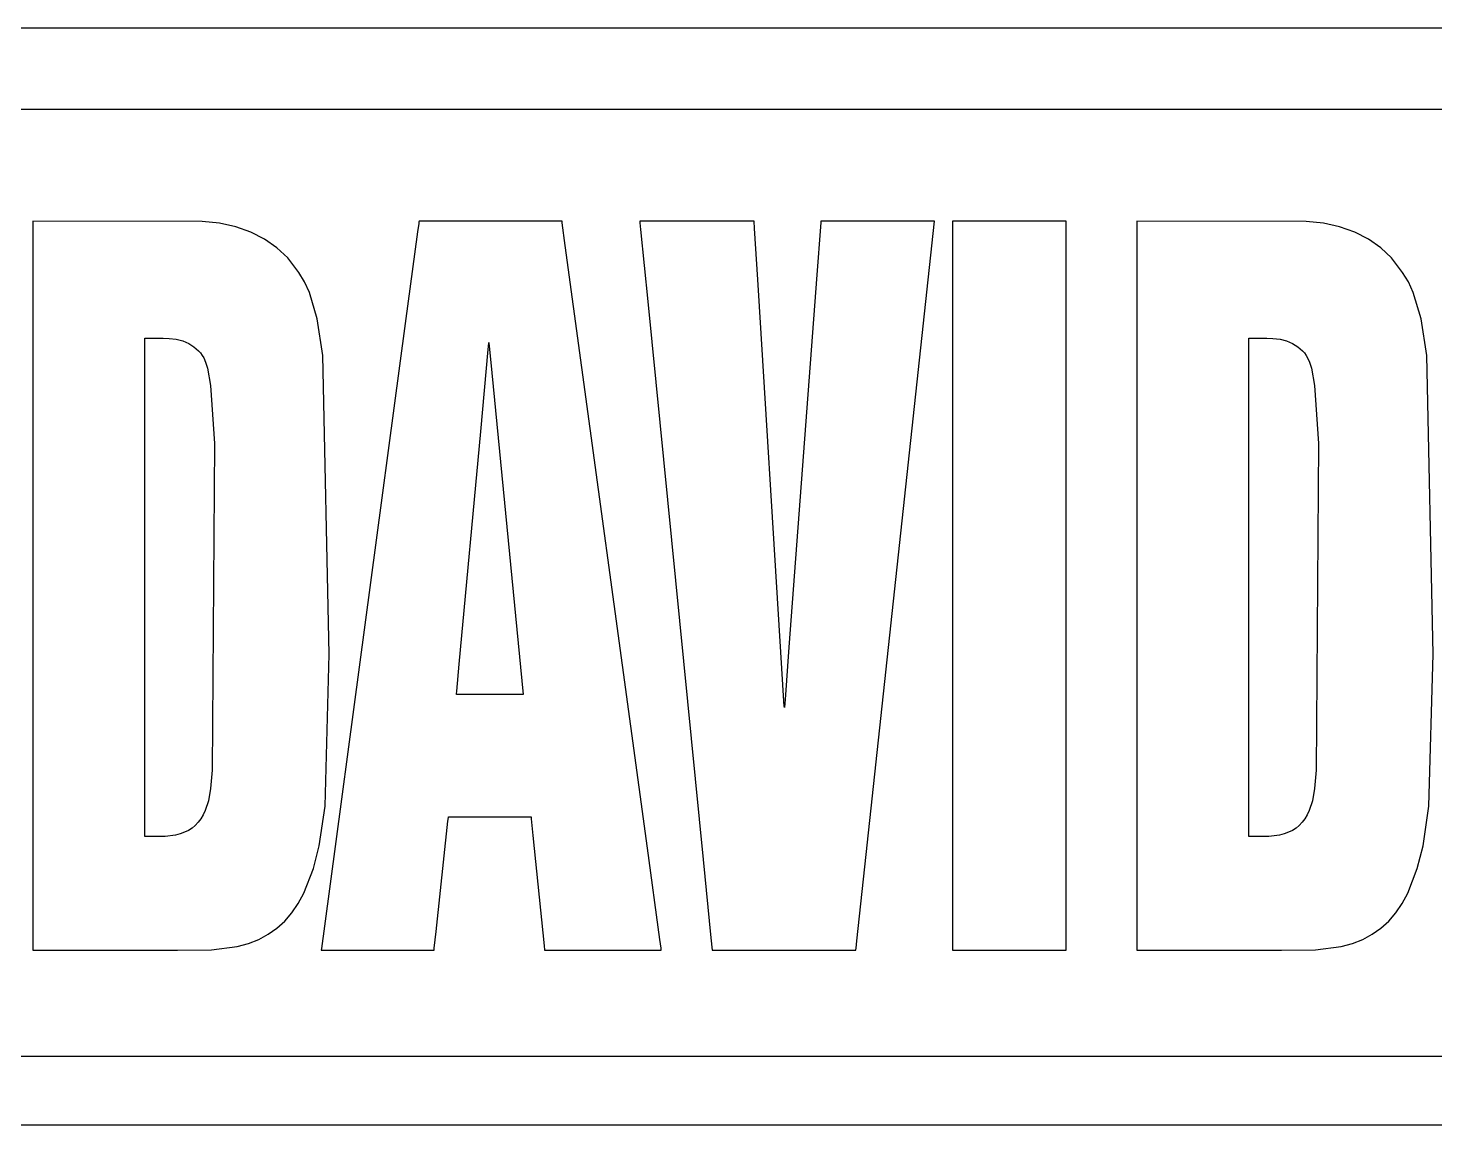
# Model space of a CAD drawing. Extents: x -12.8 to 12.7, y -1.7 to 5.4.
# Drawn here: x -0.45 to 2.197, y 0.864 to 2.928 of the extents above; entities that cross this region are included whole.
import ezdxf

# ---------------------------------------------------------------- set-up
doc = ezdxf.new("R2010")
doc.units = 0

msp = doc.modelspace()

# ---------------------------------------------------------------- linework, layer by layer
at = {"layer": 'Layer 1', "color": 7, "linetype": 'CONTINUOUS'}
for p, q in [((3.066698, 2.927567), (-4.171403, 2.927567)), ((-3.05286, 2.775193), (3.938948, 2.775193)), ((-0.441378, 2.563992), (-0.441378, 2.563992)), ((-0.441378, 2.563992), (-0.441378, 2.563992)), ((-0.441378, 2.563992), (-0.441378, 2.563991)), ((-0.123045, 2.56365), (-0.441378, 2.563992)), ((-0.441378, 2.563991), (-0.441378, 2.563988)), ((-0.441378, 2.563988), (-0.441378, 2.563973)), ((-0.441378, 2.563973), (-0.441378, 2.563912)), ((-0.441378, 2.563912), (-0.441378, 2.563669)), ((-0.441378, 2.563669), (-0.441378, 2.561087)), ((-0.441378, 2.561087), (-0.441378, 2.548515)), ((-0.441378, 2.548515), (-0.441378, 2.413334)), ((-0.090496, 2.560365), (-0.123045, 2.56365)), ((-0.059839, 2.553687), (-0.090496, 2.560365)), ((-0.031366, 2.543724), (-0.059839, 2.553687)), ((-0.005367, 2.530586), (-0.031366, 2.543724)), ((0.282551, 2.543903), (0.259463, 2.371689)), ((0.284737, 2.560208), (0.282551, 2.543903)), ((0.285188, 2.56357), (0.284737, 2.560208)), ((0.28523, 2.563888), (0.285188, 2.56357)), ((0.285241, 2.563967), (0.28523, 2.563888)), ((0.285243, 2.563986), (0.285241, 2.563967)), ((0.285244, 2.563991), (0.285243, 2.563986)), ((0.285246, 2.563992), (0.285244, 2.563992)), ((0.285244, 2.563992), (0.285244, 2.563992)), ((0.285244, 2.563992), (0.285244, 2.563992)), ((0.285244, 2.563992), (0.285244, 2.563992)), ((0.285244, 2.563992), (0.285244, 2.563992)), ((0.285244, 2.563992), (0.285244, 2.563991)), ((0.285281, 2.563992), (0.285246, 2.563992)), ((0.285834, 2.563992), (0.285281, 2.563992)), ((0.29417, 2.563992), (0.285834, 2.563992)), ((0.516616, 2.563992), (0.29417, 2.563992)), ((0.550401, 2.563992), (0.516616, 2.563992)), ((0.5536, 2.563992), (0.550401, 2.563992)), ((0.55426, 2.563992), (0.5536, 2.563992)), ((0.554322, 2.563992), (0.55426, 2.563992)), ((0.554338, 2.563992), (0.554322, 2.563992)), ((0.554341, 2.563992), (0.554338, 2.563992)), ((0.554342, 2.563992), (0.554341, 2.563992)), ((0.554343, 2.563992), (0.554342, 2.563992)), ((0.554342, 2.563992), (0.554342, 2.563992)), ((0.554343, 2.563991), (0.554343, 2.563992)), ((0.554343, 2.563992), (0.554343, 2.563992)), ((0.554343, 2.563992), (0.554343, 2.563992)), ((0.554344, 2.563981), (0.554343, 2.563991)), ((0.554368, 2.563803), (0.554344, 2.563981)), ((0.554752, 2.560985), (0.554368, 2.563803)), ((0.560541, 2.518494), (0.554752, 2.560985)), ((0.700782, 2.563992), (0.700776, 2.563992)), ((0.700776, 2.563992), (0.700776, 2.563992)), ((0.700776, 2.563992), (0.700776, 2.563992)), ((0.700776, 2.563992), (0.700776, 2.563992)), ((0.700776, 2.563992), (0.700776, 2.563992)), ((0.700776, 2.563992), (0.700776, 2.563992)), ((0.700776, 2.563992), (0.700776, 2.563992)), ((0.700776, 2.563992), (0.700776, 2.563991)), ((0.700776, 2.563991), (0.700776, 2.563988)), ((0.700776, 2.563988), (0.700778, 2.563973)), ((0.700778, 2.563973), (0.700784, 2.563912)), ((0.700814, 2.563992), (0.700782, 2.563992)), ((0.700784, 2.563912), (0.700808, 2.563668)), ((0.700808, 2.563668), (0.701064, 2.561085)), ((0.700953, 2.563992), (0.700814, 2.563992)), ((0.70153, 2.563992), (0.700953, 2.563992)), ((0.701064, 2.561085), (0.702311, 2.54851)), ((0.842749, 2.563992), (0.70153, 2.563992)), ((0.702311, 2.54851), (0.715719, 2.41332)), ((0.909397, 2.563992), (0.842749, 2.563992)), ((0.915339, 2.563992), (0.909397, 2.563992)), ((0.915894, 2.563992), (0.915339, 2.563992)), ((0.916022, 2.563992), (0.915894, 2.563992)), ((0.916048, 2.563992), (0.916022, 2.563992)), ((0.91605, 2.563992), (0.916048, 2.563992)), ((0.916051, 2.563992), (0.91605, 2.563992)), ((0.916051, 2.563989), (0.916051, 2.563992)), ((0.916051, 2.563992), (0.916051, 2.563992)), ((0.916051, 2.563992), (0.916051, 2.563992)), ((0.916051, 2.563992), (0.916051, 2.563992)), ((0.916051, 2.563992), (0.916051, 2.563992)), ((0.916051, 2.563992), (0.916051, 2.563992)), ((0.916051, 2.563992), (0.916051, 2.563992)), ((0.916908, 2.550196), (0.916051, 2.563989)), ((0.92286, 2.454318), (0.916908, 2.550196)), ((1.040854, 2.55366), (1.034076, 2.46346)), ((1.041484, 2.562051), (1.040854, 2.55366)), ((1.041614, 2.563775), (1.041484, 2.562051)), ((1.041626, 2.563938), (1.041614, 2.563775)), ((1.041629, 2.563979), (1.041626, 2.563938)), ((1.04163, 2.563989), (1.041629, 2.563979)), ((1.041631, 2.563992), (1.04163, 2.563992)), ((1.04163, 2.563992), (1.04163, 2.563992)), ((1.04163, 2.563992), (1.04163, 2.563992)), ((1.04163, 2.563992), (1.04163, 2.563992)), ((1.04163, 2.563992), (1.04163, 2.563992)), ((1.04163, 2.563992), (1.04163, 2.563992)), ((1.04163, 2.563992), (1.04163, 2.563991)), ((1.04163, 2.563991), (1.04163, 2.563989)), ((1.041649, 2.563992), (1.041631, 2.563992)), ((1.045255, 2.563992), (1.041649, 2.563992)), ((1.068242, 2.563992), (1.045255, 2.563992)), ((1.231947, 2.563992), (1.068242, 2.563992)), ((1.124337, 1.349109), (1.255429, 2.563992)), ((1.253017, 2.563992), (1.231947, 2.563992)), ((1.254976, 2.563992), (1.253017, 2.563992)), ((1.255379, 2.563992), (1.254976, 2.563992)), ((1.255417, 2.563992), (1.255379, 2.563992)), ((1.255426, 2.563992), (1.255417, 2.563992)), ((1.255428, 2.563992), (1.255426, 2.563992)), ((1.255429, 2.563992), (1.255428, 2.563992)), ((1.255429, 2.563992), (1.255429, 2.563992)), ((1.255429, 2.563992), (1.255429, 2.563992)), ((1.255429, 2.563992), (1.255429, 2.563992)), ((1.289584, 2.563992), (1.289583, 2.563992)), ((1.289583, 2.563992), (1.289583, 2.563992)), ((1.289583, 2.563992), (1.289583, 2.563992)), ((1.289583, 2.563992), (1.289583, 2.563992)), ((1.289583, 2.563992), (1.289583, 2.563992)), ((1.289583, 2.563992), (1.289583, 2.563992)), ((1.289583, 2.563992), (1.289583, 2.563991)), ((1.289583, 2.563991), (1.289583, 2.563986)), ((1.289583, 2.563986), (1.289583, 2.563966)), ((1.289583, 2.563966), (1.289583, 2.563886)), ((1.289583, 2.563886), (1.289583, 2.563036)), ((1.289583, 2.563036), (1.289583, 2.558844)), ((1.289583, 2.558844), (1.289583, 2.540987)), ((1.289892, 2.563992), (1.289584, 2.563992)), ((1.296043, 2.563992), (1.289892, 2.563992)), ((1.472198, 2.563992), (1.296043, 2.563992)), ((1.499784, 2.563992), (1.472198, 2.563992)), ((1.502568, 2.563992), (1.499784, 2.563992)), ((1.503221, 2.563992), (1.502568, 2.563992)), ((1.503354, 2.563992), (1.503221, 2.563992)), ((1.503366, 2.563992), (1.503354, 2.563992)), ((1.503369, 2.563992), (1.503366, 2.563992)), ((1.50337, 2.563992), (1.503369, 2.563992)), ((1.50337, 2.563992), (1.50337, 2.563992)), ((1.50337, 2.563992), (1.50337, 2.563992)), ((1.50337, 2.563992), (1.50337, 2.563992)), ((1.50337, 2.563992), (1.50337, 2.563992)), ((1.50337, 1.392331), (1.50337, 2.563992)), ((1.636327, 2.563992), (1.636327, 2.563992)), ((1.636327, 2.563992), (1.636327, 2.563992)), ((1.636327, 2.563992), (1.636327, 2.563991)), ((1.954669, 2.56365), (1.636327, 2.563992)), ((1.636327, 2.563991), (1.636327, 2.563988)), ((1.636327, 2.563988), (1.636327, 2.563973)), ((1.636327, 2.563973), (1.636327, 2.563912)), ((1.636327, 2.563912), (1.636327, 2.563669)), ((1.636327, 2.563669), (1.636327, 2.561087)), ((1.636327, 2.561087), (1.636327, 2.548515)), ((1.636327, 2.548515), (1.636327, 2.413334)), ((1.987221, 2.560365), (1.954669, 2.56365)), ((2.017879, 2.553687), (1.987221, 2.560365)), ((2.046353, 2.543724), (2.017879, 2.553687)), ((2.072352, 2.530586), (2.046353, 2.543724)), ((0.017865, 2.514382), (-0.005367, 2.530586)), ((0.715025, 1.384606), (0.560541, 2.518494)), ((1.289583, 2.540987), (1.289583, 2.363987)), ((2.095584, 2.514382), (2.072352, 2.530586)), ((0.038041, 2.49522), (0.017865, 2.514382)), ((0.058771, 2.467986), (0.038041, 2.49522)), ((2.115758, 2.49522), (2.095584, 2.514382)), ((2.136488, 2.467986), (2.115758, 2.49522)), ((0.06949, 2.449986), (0.058771, 2.467986)), ((1.034076, 2.46346), (0.981424, 1.762736)), ((2.147208, 2.449986), (2.136488, 2.467986)), ((0.078821, 2.430019), (0.06949, 2.449986)), ((0.966372, 1.753453), (0.92286, 2.454318)), ((2.156539, 2.430019), (2.147208, 2.449986)), ((-0.441378, 2.413334), (-0.441378, 1.363038)), ((0.093687, 2.380362), (0.078821, 2.430019)), ((0.715719, 2.41332), (0.819883, 1.363024)), ((1.636327, 2.413334), (1.636327, 1.363038)), ((2.171405, 2.380362), (2.156539, 2.430019)), ((0.104109, 2.311381), (0.093687, 2.380362)), ((0.259463, 2.371689), (0.10745, 1.237801)), ((1.289583, 2.363987), (1.289583, 1.233756)), ((2.181827, 2.311381), (2.171405, 2.380362)), ((-0.230587, 2.343948), (-0.230587, 2.343949)), ((-0.230587, 2.343949), (-0.230587, 2.343949)), ((-0.230587, 2.343949), (-0.230587, 2.343949)), ((-0.230587, 2.343949), (-0.230587, 2.343949)), ((-0.230587, 2.343949), (-0.230587, 2.343949)), ((-0.230587, 2.343949), (-0.230587, 2.343949)), ((-0.230587, 2.343949), (-0.230586, 2.343949)), ((-0.230587, 2.343946), (-0.230587, 2.343948)), ((-0.230587, 2.343864), (-0.230587, 2.343946)), ((-0.230587, 2.328049), (-0.230587, 2.343864)), ((-0.230586, 2.343949), (-0.230586, 2.343949)), ((-0.230586, 2.343949), (-0.230584, 2.343949)), ((-0.230584, 2.343949), (-0.230577, 2.343949)), ((-0.230577, 2.343949), (-0.230504, 2.343949)), ((-0.230504, 2.343949), (-0.230148, 2.343949)), ((-0.230148, 2.343949), (-0.226317, 2.343949)), ((-0.226317, 2.343949), (-0.196554, 2.343949)), ((-0.196554, 2.343949), (-0.185267, 2.343761)), ((-0.185267, 2.343761), (-0.171912, 2.342109)), ((-0.171912, 2.342109), (-0.159525, 2.338841)), ((-0.159525, 2.338841), (-0.148266, 2.334066)), ((-0.148266, 2.334066), (-0.138292, 2.327893)), ((0.415624, 2.323014), (0.416721, 2.334868)), ((0.416721, 2.334868), (0.416794, 2.335658)), ((0.416794, 2.335658), (0.416799, 2.335711)), ((0.416799, 2.335716), (0.416799, 2.335717)), ((0.416799, 2.335717), (0.416799, 2.335717)), ((0.416799, 2.335717), (0.416799, 2.335717)), ((0.416799, 2.335717), (0.416799, 2.335717)), ((0.416799, 2.335717), (0.416799, 2.335717)), ((0.416799, 2.335717), (0.416799, 2.335716)), ((0.416799, 2.335711), (0.416799, 2.335716)), ((0.416799, 2.335716), (0.416799, 2.335716)), ((0.416799, 2.335716), (0.416799, 2.335716)), ((0.416799, 2.335716), (0.416799, 2.335715)), ((0.416799, 2.335715), (0.4168, 2.335709)), ((0.4168, 2.335709), (0.416802, 2.335688)), ((0.416802, 2.335688), (0.416825, 2.335456)), ((0.416825, 2.335456), (0.416936, 2.334309)), ((0.416936, 2.334309), (0.417414, 2.329383)), ((1.847134, 2.343948), (1.847134, 2.343949)), ((1.847134, 2.343949), (1.847134, 2.343949)), ((1.847134, 2.343949), (1.847134, 2.343949)), ((1.847134, 2.343949), (1.847134, 2.343949)), ((1.847134, 2.343949), (1.847134, 2.343949)), ((1.847134, 2.343949), (1.847134, 2.343949)), ((1.847134, 2.343949), (1.847134, 2.343949)), ((1.847134, 2.343949), (1.847134, 2.343949)), ((1.847134, 2.343949), (1.847136, 2.343949)), ((1.847134, 2.343946), (1.847134, 2.343948)), ((1.847134, 2.343864), (1.847134, 2.343946)), ((1.847134, 2.328049), (1.847134, 2.343864)), ((1.847136, 2.343949), (1.847143, 2.343949)), ((1.847143, 2.343949), (1.847216, 2.343949)), ((1.847216, 2.343949), (1.847573, 2.343949)), ((1.847573, 2.343949), (1.851403, 2.343949)), ((1.851403, 2.343949), (1.881163, 2.343949)), ((1.881163, 2.343949), (1.89245, 2.343761)), ((1.89245, 2.343761), (1.905806, 2.342109)), ((1.905806, 2.342109), (1.918193, 2.338841)), ((1.918193, 2.338841), (1.929452, 2.334066)), ((1.929452, 2.334066), (1.939425, 2.327893)), ((-0.230587, 2.227224), (-0.230587, 2.328049)), ((-0.138292, 2.327893), (-0.129762, 2.320432)), ((-0.129762, 2.320432), (-0.126089, 2.316252)), ((-0.126089, 2.316252), (-0.122836, 2.311791)), ((-0.122836, 2.311791), (-0.120024, 2.307063)), ((-0.120024, 2.307063), (-0.116373, 2.298726)), ((0.116191, 1.749574), (0.104109, 2.311381)), ((0.401342, 2.168718), (0.415624, 2.323014)), ((0.417414, 2.329383), (0.422325, 2.278805)), ((1.847134, 2.227224), (1.847134, 2.328049)), ((1.939425, 2.327893), (1.947953, 2.320432)), ((1.947953, 2.320432), (1.951625, 2.316252)), ((1.951625, 2.316252), (1.954877, 2.311791)), ((1.954877, 2.311791), (1.957689, 2.307063)), ((1.957689, 2.307063), (1.96134, 2.298726)), ((2.193907, 1.749574), (2.181827, 2.311381)), ((-0.116373, 2.298726), (-0.113043, 2.287395)), ((-0.113043, 2.287395), (-0.107399, 2.255078)), ((0.422325, 2.278805), (0.481091, 1.673524)), ((1.96134, 2.298726), (1.964671, 2.287395)), ((1.964671, 2.287395), (1.970316, 2.255078)), ((-0.107399, 2.255078), (-0.099799, 2.14584)), ((1.970316, 2.255078), (1.977917, 2.14584)), ((-0.230587, 1.509177), (-0.230587, 2.227224)), ((1.847134, 1.509177), (1.847134, 2.227224)), ((-0.099799, 2.14584), (-0.104187, 1.531036)), ((0.360776, 1.730441), (0.401342, 2.168718)), ((1.977917, 2.14584), (1.973531, 1.531036)), ((0.108299, 1.463449), (0.116191, 1.749574)), ((0.972132, 1.660679), (0.966372, 1.753453)), ((0.981424, 1.762736), (0.974031, 1.664355)), ((2.186013, 1.463449), (2.193907, 1.749574)), ((0.356094, 1.679859), (0.360776, 1.730441)), ((0.355508, 1.673525), (0.355509, 1.673531)), ((0.355508, 1.673524), (0.355508, 1.673525)), ((0.355509, 1.673524), (0.355508, 1.673524)), ((0.355508, 1.673524), (0.355508, 1.673524)), ((0.355508, 1.673524), (0.355508, 1.673524)), ((0.355508, 1.673524), (0.355508, 1.673524)), ((0.355508, 1.673524), (0.355508, 1.673524)), ((0.355508, 1.673524), (0.355508, 1.673524)), ((0.355508, 1.673524), (0.355508, 1.673524)), ((0.355508, 1.673524), (0.355508, 1.673524)), ((0.355508, 1.673524), (0.355508, 1.673524)), ((0.355509, 1.673531), (0.355511, 1.673553)), ((0.355519, 1.673524), (0.355509, 1.673524)), ((0.355511, 1.673553), (0.355532, 1.673785)), ((0.355669, 1.673524), (0.355519, 1.673524)), ((0.355532, 1.673785), (0.355638, 1.674932)), ((0.355638, 1.674932), (0.356094, 1.679859)), ((0.357918, 1.673524), (0.355669, 1.673524)), ((0.387182, 1.673524), (0.357918, 1.673524)), ((0.470299, 1.673524), (0.387182, 1.673524)), ((0.47989, 1.673524), (0.470299, 1.673524)), ((0.480824, 1.673524), (0.47989, 1.673524)), ((0.481041, 1.673524), (0.480824, 1.673524)), ((0.481085, 1.673524), (0.481041, 1.673524)), ((0.481089, 1.673524), (0.481085, 1.673524)), ((0.48109, 1.673524), (0.481089, 1.673524)), ((0.481091, 1.673524), (0.48109, 1.673524)), ((0.48109, 1.673524), (0.48109, 1.673524)), ((0.481091, 1.673524), (0.481091, 1.673524)), ((0.481091, 1.673524), (0.481091, 1.673524)), ((0.481091, 1.673524), (0.481091, 1.673524)), ((0.972702, 1.651485), (0.972132, 1.660679)), ((0.972836, 1.649336), (0.972702, 1.651485)), ((0.972863, 1.648901), (0.972836, 1.649336)), ((0.972865, 1.64886), (0.972863, 1.648901)), ((0.972866, 1.64885), (0.972865, 1.64886)), ((0.972872, 1.648929), (0.972866, 1.648849)), ((0.972866, 1.648847), (0.972866, 1.64885)), ((0.972866, 1.648849), (0.972866, 1.648847)), ((0.972866, 1.648847), (0.972866, 1.648847)), ((0.972866, 1.648847), (0.972866, 1.648846)), ((0.972866, 1.648846), (0.972866, 1.648847)), ((0.972866, 1.648847), (0.972866, 1.648847)), ((0.972866, 1.648846), (0.972866, 1.648846)), ((0.972866, 1.648846), (0.972866, 1.648846)), ((0.974031, 1.664355), (0.972872, 1.648929)), ((-0.230587, 1.416758), (-0.230587, 1.509177)), ((-0.104187, 1.531036), (-0.107428, 1.496366)), ((1.847134, 1.416758), (1.847134, 1.509177)), ((1.973531, 1.531036), (1.97029, 1.496366)), ((-0.107428, 1.496366), (-0.111116, 1.473536)), ((1.97029, 1.496366), (1.9666, 1.473536)), ((-0.111116, 1.473536), (-0.117224, 1.454995)), ((0.097392, 1.388913), (0.108299, 1.463449)), ((1.9666, 1.473536), (1.960494, 1.454995)), ((2.17511, 1.388913), (2.186013, 1.463449)), ((-0.130275, 1.433059), (-0.135766, 1.427261)), ((-0.125372, 1.439606), (-0.130275, 1.433059)), ((-0.12103, 1.446913), (-0.125372, 1.439606)), ((-0.117224, 1.454995), (-0.12103, 1.446913)), ((0.317419, 1.227477), (0.339666, 1.434875)), ((0.339666, 1.434875), (0.340434, 1.442032)), ((0.340434, 1.442032), (0.340557, 1.443176)), ((0.340557, 1.443176), (0.340559, 1.443196)), ((0.340559, 1.443196), (0.340559, 1.443197)), ((0.340559, 1.443197), (0.340559, 1.443197)), ((0.340559, 1.443197), (0.340559, 1.443197)), ((0.340559, 1.443197), (0.340559, 1.443197)), ((0.340559, 1.443197), (0.340559, 1.443197)), ((0.340559, 1.443197), (0.340559, 1.443197)), ((0.340559, 1.443197), (0.34056, 1.443197)), ((0.34056, 1.443197), (0.340562, 1.443197)), ((0.340562, 1.443197), (0.340571, 1.443197)), ((0.340571, 1.443197), (0.340607, 1.443197)), ((0.340607, 1.443197), (0.340988, 1.443197)), ((0.340988, 1.443197), (0.342837, 1.443197)), ((0.342837, 1.443197), (0.362358, 1.443197)), ((0.362358, 1.443197), (0.496031, 1.443197)), ((0.496031, 1.443197), (0.496031, 1.443197)), ((0.496031, 1.443197), (0.496032, 1.443197)), ((0.496032, 1.443197), (0.496032, 1.443197)), ((0.496032, 1.443197), (0.496032, 1.443196)), ((0.496032, 1.443196), (0.496032, 1.443192)), ((0.496032, 1.443192), (0.496033, 1.443178)), ((0.496033, 1.443178), (0.496039, 1.44312)), ((0.496039, 1.44312), (0.496102, 1.442505)), ((0.496102, 1.442505), (0.496404, 1.439522)), ((0.496404, 1.439522), (0.499596, 1.408023)), ((1.947443, 1.433059), (1.941952, 1.427261)), ((1.952346, 1.439606), (1.947443, 1.433059)), ((1.956688, 1.446913), (1.952346, 1.439606)), ((1.960494, 1.454995), (1.956688, 1.446913)), ((-0.230587, 1.408163), (-0.230587, 1.416758)), ((-0.230587, 1.406398), (-0.230587, 1.408163)), ((-0.230587, 1.406232), (-0.230587, 1.406398)), ((-0.230587, 1.40619), (-0.230587, 1.406232)), ((-0.230587, 1.40618), (-0.230587, 1.40619)), ((-0.230587, 1.406178), (-0.230587, 1.40618)), ((-0.230587, 1.406177), (-0.230587, 1.406178)), ((-0.230587, 1.406177), (-0.230587, 1.406177)), ((-0.230587, 1.406177), (-0.230587, 1.406177)), ((-0.206893, 1.406177), (-0.230587, 1.406177)), ((-0.204087, 1.406177), (-0.206893, 1.406177)), ((-0.192838, 1.406477), (-0.204087, 1.406177)), ((-0.172945, 1.409012), (-0.192838, 1.406477)), ((-0.164126, 1.411274), (-0.172945, 1.409012)), ((-0.156025, 1.414216), (-0.164126, 1.411274)), ((-0.148615, 1.417852), (-0.156025, 1.414216)), ((-0.141871, 1.422196), (-0.148615, 1.417852)), ((-0.135766, 1.427261), (-0.141871, 1.422196)), ((0.499596, 1.408023), (0.520613, 1.200625)), ((1.847134, 1.408163), (1.847134, 1.416758)), ((1.847134, 1.406398), (1.847134, 1.408163)), ((1.847134, 1.406232), (1.847134, 1.406398)), ((1.847134, 1.40619), (1.847134, 1.406232)), ((1.847134, 1.40618), (1.847134, 1.40619)), ((1.847134, 1.406178), (1.847134, 1.40618)), ((1.847134, 1.406177), (1.847134, 1.406178)), ((1.847134, 1.406177), (1.847134, 1.406177)), ((1.847134, 1.406177), (1.847134, 1.406177)), ((1.870824, 1.406177), (1.847134, 1.406177)), ((1.873629, 1.406177), (1.870824, 1.406177)), ((1.884878, 1.406477), (1.873629, 1.406177)), ((1.904772, 1.409012), (1.884878, 1.406477)), ((1.913591, 1.411274), (1.904772, 1.409012)), ((1.921692, 1.414216), (1.913591, 1.411274)), ((1.929102, 1.417852), (1.921692, 1.414216)), ((1.935847, 1.422196), (1.929102, 1.417852)), ((1.941952, 1.427261), (1.935847, 1.422196)), ((0.086369, 1.34591), (0.097392, 1.388913)), ((0.738487, 1.212392), (0.715025, 1.384606)), ((1.50337, 1.215318), (1.50337, 1.392331)), ((2.164089, 1.34591), (2.17511, 1.388913)), ((-0.441378, 1.363038), (-0.441378, 1.21556)), ((0.819883, 1.363024), (0.834509, 1.215554)), ((1.636327, 1.363038), (1.636327, 1.21556)), ((0.068591, 1.299694), (0.086369, 1.34591)), ((1.109332, 1.210043), (1.124337, 1.349109)), ((2.14631, 1.299694), (2.164089, 1.34591)), ((0.05793, 1.279962), (0.068591, 1.299694)), ((2.135648, 1.279962), (2.14631, 1.299694)), ((0.045981, 1.262401), (0.05793, 1.279962)), ((2.1237, 1.262401), (2.135648, 1.279962)), ((0.017906, 1.233556), (0.032666, 1.246952)), ((0.032666, 1.246952), (0.045981, 1.262401)), ((2.095625, 1.233556), (2.110385, 1.246952)), ((2.110385, 1.246952), (2.1237, 1.262401)), ((-0.016271, 1.212687), (0.00162, 1.222154)), ((0.00162, 1.222154), (0.017906, 1.233556)), ((0.10745, 1.237801), (0.101753, 1.19531)), ((0.31404, 1.195978), (0.317419, 1.227477)), ((1.289583, 1.233756), (1.289583, 1.194287)), ((2.061449, 1.212687), (2.079339, 1.222154)), ((2.079339, 1.222154), (2.095625, 1.233556)), ((-0.441378, 1.21556), (-0.441378, 1.192428)), ((-0.441378, 1.192428), (-0.441378, 1.192308)), ((-0.441378, 1.192308), (-0.441378, 1.192304)), ((-0.441378, 1.192304), (-0.441378, 1.192303)), ((-0.441378, 1.192303), (-0.441378, 1.192303)), ((-0.441378, 1.192303), (-0.441378, 1.192303)), ((-0.441378, 1.192303), (-0.441378, 1.192303)), ((-0.441378, 1.192303), (-0.441378, 1.192303)), ((-0.441378, 1.192303), (-0.441378, 1.192303)), ((-0.441378, 1.192303), (-0.441377, 1.192303)), ((-0.441377, 1.192303), (-0.441373, 1.192303)), ((-0.441373, 1.192303), (-0.44136, 1.192303)), ((-0.44136, 1.192303), (-0.441304, 1.192303)), ((-0.441304, 1.192303), (-0.440718, 1.192303)), ((-0.440718, 1.192303), (-0.437867, 1.192303)), ((-0.437867, 1.192303), (-0.407218, 1.192303)), ((-0.407218, 1.192303), (-0.169116, 1.192303)), ((-0.169116, 1.192303), (-0.105463, 1.192987)), ((-0.105463, 1.192987), (-0.057182, 1.199322)), ((-0.057182, 1.199322), (-0.035845, 1.205096)), ((-0.035845, 1.205096), (-0.016271, 1.212687)), ((0.101352, 1.192315), (0.10135, 1.192304)), ((0.10135, 1.192304), (0.10135, 1.192303)), ((0.10135, 1.192303), (0.10135, 1.192303)), ((0.10135, 1.192303), (0.10135, 1.192303)), ((0.10135, 1.192303), (0.10135, 1.192303)), ((0.10135, 1.192303), (0.101351, 1.192303)), ((0.101351, 1.192303), (0.101351, 1.192303)), ((0.101351, 1.192303), (0.101354, 1.192303)), ((0.101376, 1.192493), (0.101352, 1.192315)), ((0.101354, 1.192303), (0.101367, 1.192303)), ((0.101367, 1.192303), (0.101416, 1.192303)), ((0.101753, 1.19531), (0.101376, 1.192493)), ((0.101416, 1.192303), (0.101936, 1.192303)), ((0.101936, 1.192303), (0.10446, 1.192303)), ((0.10446, 1.192303), (0.131113, 1.192303)), ((0.131113, 1.192303), (0.306604, 1.192303)), ((0.306604, 1.192303), (0.31318, 1.192303)), ((0.31318, 1.192303), (0.313616, 1.192303)), ((0.313616, 1.192303), (0.313644, 1.192303)), ((0.313644, 1.192303), (0.313646, 1.192303)), ((0.313646, 1.192308), (0.313648, 1.192322)), ((0.313646, 1.192304), (0.313646, 1.192308)), ((0.313646, 1.192303), (0.313646, 1.192304)), ((0.313646, 1.192303), (0.313646, 1.192303)), ((0.313646, 1.192303), (0.313646, 1.192303)), ((0.313646, 1.192303), (0.313646, 1.192303)), ((0.313646, 1.192303), (0.313646, 1.192303)), ((0.313646, 1.192303), (0.313646, 1.192303)), ((0.313648, 1.192322), (0.313654, 1.19238)), ((0.313654, 1.19238), (0.31372, 1.192995)), ((0.31372, 1.192995), (0.31404, 1.195978)), ((0.520613, 1.200625), (0.521401, 1.192853)), ((0.521401, 1.192853), (0.521453, 1.192338)), ((0.521453, 1.192338), (0.521456, 1.192305)), ((0.521456, 1.192305), (0.521457, 1.192303)), ((0.521457, 1.192303), (0.521457, 1.192303)), ((0.521457, 1.192303), (0.521457, 1.192303)), ((0.521457, 1.192303), (0.521457, 1.192303)), ((0.521457, 1.192303), (0.521457, 1.192303)), ((0.521457, 1.192303), (0.521457, 1.192303)), ((0.521457, 1.192303), (0.521458, 1.192303)), ((0.521458, 1.192303), (0.521461, 1.192303)), ((0.521461, 1.192303), (0.521473, 1.192303)), ((0.521473, 1.192303), (0.521524, 1.192303)), ((0.521524, 1.192303), (0.522063, 1.192303)), ((0.522063, 1.192303), (0.524675, 1.192303)), ((0.524675, 1.192303), (0.552267, 1.192303)), ((0.552267, 1.192303), (0.733935, 1.192303)), ((0.733935, 1.192303), (0.740743, 1.192303)), ((0.740709, 1.196088), (0.738487, 1.212392)), ((0.741167, 1.192725), (0.740709, 1.196088)), ((0.740743, 1.192303), (0.741194, 1.192303)), ((0.74121, 1.192407), (0.741167, 1.192725)), ((0.741194, 1.192303), (0.741223, 1.192303)), ((0.741221, 1.192328), (0.74121, 1.192407)), ((0.741224, 1.192309), (0.741221, 1.192328)), ((0.741223, 1.192303), (0.741224, 1.192303)), ((0.741224, 1.192304), (0.741224, 1.192309)), ((0.741224, 1.192303), (0.741224, 1.192304)), ((0.741224, 1.192303), (0.741224, 1.192303)), ((0.741224, 1.192303), (0.741224, 1.192303)), ((0.741224, 1.192303), (0.741224, 1.192303)), ((0.741224, 1.192303), (0.741224, 1.192303)), ((0.834509, 1.215554), (0.836803, 1.192427)), ((0.836803, 1.192427), (0.836815, 1.192307)), ((0.836815, 1.192307), (0.836815, 1.192304)), ((0.836815, 1.192304), (0.836815, 1.192303)), ((0.836815, 1.192303), (0.836815, 1.192303)), ((0.836815, 1.192303), (0.836815, 1.192303)), ((0.836815, 1.192303), (0.836815, 1.192303)), ((0.836815, 1.192303), (0.836815, 1.192303)), ((0.836815, 1.192303), (0.836815, 1.192303)), ((0.836815, 1.192303), (0.836816, 1.192303)), ((0.836816, 1.192303), (0.836819, 1.192303)), ((0.836819, 1.192303), (0.836831, 1.192303)), ((0.836831, 1.192303), (0.836959, 1.192303)), ((0.836959, 1.192303), (0.837595, 1.192303)), ((0.837595, 1.192303), (0.840313, 1.192303)), ((0.840313, 1.192303), (0.867744, 1.192303)), ((0.867744, 1.192303), (1.074985, 1.192303)), ((1.074985, 1.192303), (1.103337, 1.192303)), ((1.103337, 1.192303), (1.107417, 1.192303)), ((1.107417, 1.192304), (1.107418, 1.192308)), ((1.107417, 1.192303), (1.107417, 1.192304)), ((1.107417, 1.192303), (1.107417, 1.192303)), ((1.107417, 1.192303), (1.107417, 1.192303)), ((1.107417, 1.192303), (1.107417, 1.192303)), ((1.107417, 1.192303), (1.107417, 1.192303)), ((1.107417, 1.192303), (1.107417, 1.192303)), ((1.107417, 1.192303), (1.107417, 1.192303)), ((1.107418, 1.192308), (1.10742, 1.192323)), ((1.10742, 1.192323), (1.107426, 1.192385)), ((1.107426, 1.192385), (1.107497, 1.193038)), ((1.107497, 1.193038), (1.107844, 1.196261)), ((1.107844, 1.196261), (1.109332, 1.210043)), ((1.289583, 1.194287), (1.289583, 1.192314)), ((1.289583, 1.192314), (1.289583, 1.192304)), ((1.289583, 1.192304), (1.289583, 1.192303)), ((1.289583, 1.192303), (1.289583, 1.192303)), ((1.289583, 1.192303), (1.289583, 1.192303)), ((1.289583, 1.192303), (1.289583, 1.192303)), ((1.289583, 1.192303), (1.289583, 1.192303)), ((1.289583, 1.192303), (1.289583, 1.192303)), ((1.289583, 1.192303), (1.289584, 1.192303)), ((1.289584, 1.192303), (1.289587, 1.192303)), ((1.289587, 1.192303), (1.289599, 1.192303)), ((1.289599, 1.192303), (1.289732, 1.192303)), ((1.289732, 1.192303), (1.290385, 1.192303)), ((1.290385, 1.192303), (1.293168, 1.192303)), ((1.293168, 1.192303), (1.320755, 1.192303)), ((1.320755, 1.192303), (1.496909, 1.192303)), ((1.496909, 1.192303), (1.502601, 1.192303)), ((1.502601, 1.192303), (1.50337, 1.192303)), ((1.50337, 1.197456), (1.50337, 1.215318)), ((1.50337, 1.193261), (1.50337, 1.197456)), ((1.50337, 1.19241), (1.50337, 1.193261)), ((1.50337, 1.19233), (1.50337, 1.19241)), ((1.50337, 1.19231), (1.50337, 1.19233)), ((1.50337, 1.192305), (1.50337, 1.19231)), ((1.50337, 1.192304), (1.50337, 1.192305)), ((1.50337, 1.192303), (1.50337, 1.192304)), ((1.50337, 1.192303), (1.50337, 1.192303)), ((1.50337, 1.192303), (1.50337, 1.192303)), ((1.50337, 1.192303), (1.50337, 1.192303)), ((1.50337, 1.192303), (1.50337, 1.192303)), ((1.50337, 1.192303), (1.50337, 1.192303)), ((1.50337, 1.192303), (1.50337, 1.192303)), ((1.50337, 1.192303), (1.50337, 1.192303)), ((1.636327, 1.21556), (1.636327, 1.192428)), ((1.636327, 1.192428), (1.636327, 1.192308)), ((1.636327, 1.192308), (1.636327, 1.192304)), ((1.636327, 1.192304), (1.636327, 1.192303)), ((1.636327, 1.192303), (1.636327, 1.192303)), ((1.636327, 1.192303), (1.636327, 1.192303)), ((1.636327, 1.192303), (1.636327, 1.192303)), ((1.636327, 1.192303), (1.636327, 1.192303)), ((1.636327, 1.192303), (1.636327, 1.192303)), ((1.636327, 1.192303), (1.636328, 1.192303)), ((1.636328, 1.192303), (1.636331, 1.192303)), ((1.636331, 1.192303), (1.636345, 1.192303)), ((1.636345, 1.192303), (1.6364, 1.192303)), ((1.6364, 1.192303), (1.636986, 1.192303)), ((1.636986, 1.192303), (1.639838, 1.192303)), ((1.639838, 1.192303), (1.670489, 1.192303)), ((1.670489, 1.192303), (1.908602, 1.192303)), ((1.908602, 1.192303), (1.972257, 1.192987)), ((1.972257, 1.192987), (2.020538, 1.199322)), ((2.020538, 1.199322), (2.041875, 1.205096)), ((2.041875, 1.205096), (2.061449, 1.212687)), ((2.957976, 0.992382), (-4.290126, 0.992382)), ((-3.156025, 0.863559), (4.082076, 0.863559))]:
    msp.add_line(p, q, dxfattribs=at)

doc.saveas('drawing.dxf')
